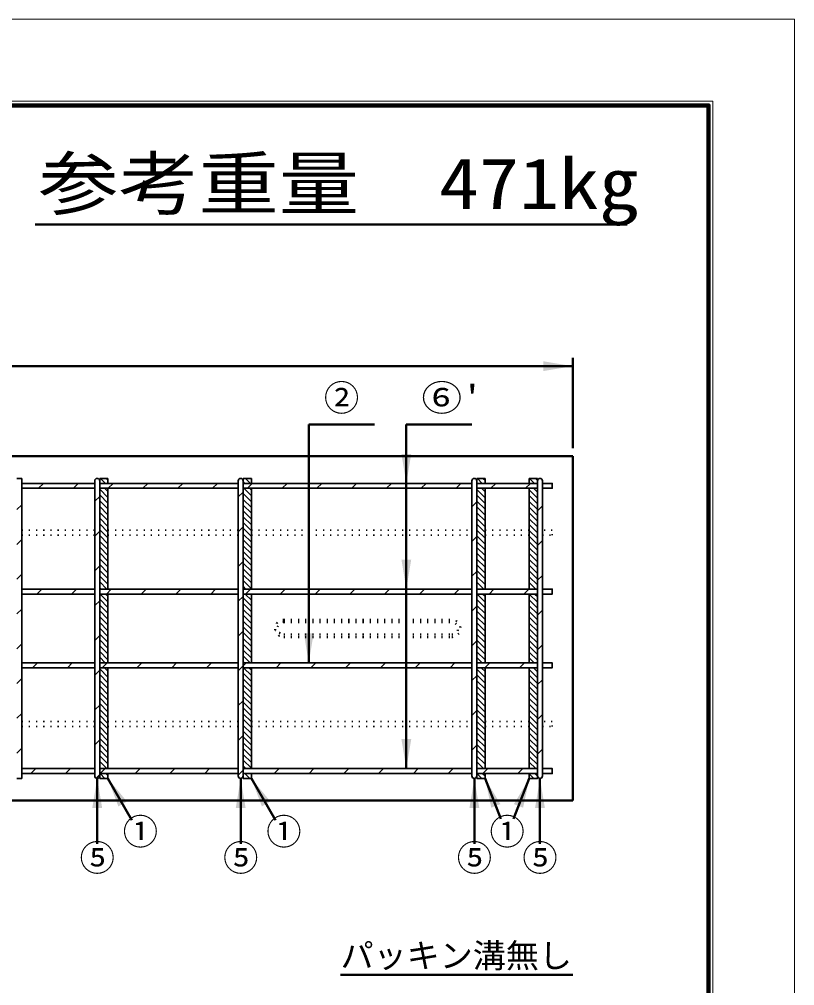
# Model space of a CAD drawing. Units: millimetres, scale not verified. Extents: x -2102 to 2102, y -1485 to 1485.
# Drawn here: x 1157 to 2102, y 306 to 1485 of the extents above; entities that cross this region are included whole.
import ezdxf
from ezdxf.enums import TextEntityAlignment as Align

# ---------------------------------------------------------------- set-up
doc = ezdxf.new("R2010")
doc.units = ezdxf.units.MM
doc.header["$LTSCALE"] = 5
doc.linetypes.add('DOTTED', pattern=[1.75, 0.25, -1.5])
doc.layers.add('0-0_V-nasSTD', color=7, linetype='Continuous', lineweight=35)
doc.layers.add('0-1_0', color=7, linetype='Continuous', lineweight=50)
doc.styles.add('ＭＳ ゴシック', font='')
doc.styles.get('ＭＳ ゴシック').set_extended_font_data('MS Gothic')

msp = doc.modelspace()

# ---------------------------------------------------------------- linework, layer by layer
at = {"layer": '0-0_V-nasSTD', "lineweight": 50}
for p, q in [((1509.85, 990.841), (1509.85, 699.841)), ((1628.85, 990.841), (1628.85, 570.841)), ((1251.85, 478.891), (1251.85, 558.841)), ((1294.14, 508.109), (1264.85, 558.841)), ((1426.85, 478.891), (1426.85, 558.841)), ((1469.14, 508.109), (1439.85, 558.841)), ((1711.85, 478.841), (1711.85, 558.841)), ((1744.256, 509.478), (1724.85, 558.841)), ((1759.491, 509.595), (1778.85, 558.841)), ((1791.85, 478.841), (1791.85, 558.841))]:
    msp.add_line(p, q, dxfattribs=at)
at = {"layer": '0-0_V-nasSTD'}
for p, q in [((1153.85, 924.823), (1159.85, 924.823)), ((1159.85, 924.823), (1159.85, 558.823)), ((1248.85, 921.841), (1248.85, 561.841)), ((1264.85, 924.841), (1254.85, 924.841)), ((1254.85, 924.841), (1254.85, 921.841)), ((1254.85, 921.841), (1254.85, 561.841)), ((1255.87, 924.841), (1261.87, 918.841)), ((1262.941, 924.841), (1264.85, 922.931)), ((1264.85, 924.841), (1264.85, 918.841)), ((1423.85, 921.841), (1423.85, 561.841)), ((1439.85, 924.841), (1429.85, 924.841)), ((1429.85, 924.841), (1429.85, 921.841)), ((1429.85, 921.841), (1429.85, 561.841)), ((1429.85, 920.566), (1431.575, 918.841)), ((1432.646, 924.841), (1438.646, 918.841)), ((1439.717, 924.841), (1439.85, 924.708)), ((1439.85, 924.841), (1439.85, 918.841)), ((1708.85, 921.841), (1708.85, 561.841)), ((1724.85, 924.841), (1714.85, 924.841)), ((1714.85, 924.841), (1714.85, 921.841)), ((1714.85, 921.841), (1714.85, 561.841)), ((1715.489, 924.841), (1721.489, 918.841)), ((1722.56, 924.841), (1724.85, 922.551)), ((1724.85, 924.841), (1724.85, 918.841)), ((1788.85, 924.841), (1778.85, 924.841)), ((1778.85, 924.841), (1778.85, 918.841)), ((1779.129, 924.841), (1785.129, 918.841)), ((1786.2, 924.841), (1788.85, 922.19)), ((1788.85, 924.841), (1788.85, 921.841)), ((1788.85, 921.841), (1788.85, 561.841)), ((1794.85, 921.841), (1794.85, 561.841)), ((1159.85, 918.841), (1248.85, 918.841)), ((1159.85, 912.841), (1248.85, 912.841)), ((1180.378, 912.841), (1186.378, 918.841)), ((1222.804, 912.841), (1228.804, 918.841)), ((1254.85, 918.841), (1423.85, 918.841)), ((1254.85, 912.841), (1423.85, 912.841)), ((1254.85, 911.718), (1264.85, 901.718)), ((1260.799, 912.841), (1264.85, 908.789)), ((1264.85, 912.841), (1264.85, 789.841)), ((1265.23, 912.841), (1271.23, 918.841)), ((1307.657, 912.841), (1313.657, 918.841)), ((1350.083, 912.841), (1356.083, 918.841)), ((1392.51, 912.841), (1398.51, 918.841)), ((1429.85, 908.255), (1423.85, 902.255)), ((1429.85, 918.841), (1708.85, 918.841)), ((1429.85, 912.841), (1708.85, 912.841)), ((1430.504, 912.841), (1439.85, 903.495)), ((1440.936, 918.841), (1434.936, 912.841)), ((1437.575, 912.841), (1439.85, 910.566)), ((1439.85, 912.841), (1439.85, 789.841)), ((1477.362, 912.841), (1483.362, 918.841)), ((1519.789, 912.841), (1525.789, 918.841)), ((1562.215, 912.841), (1568.215, 918.841)), ((1604.642, 912.841), (1610.642, 918.841)), ((1647.068, 912.841), (1653.068, 918.841)), ((1689.494, 912.841), (1695.494, 918.841)), ((1714.85, 918.841), (1788.85, 918.841)), ((1714.85, 912.841), (1788.85, 912.841)), ((1714.85, 911.338), (1724.85, 901.338)), ((1720.418, 912.841), (1724.85, 908.409)), ((1724.85, 912.841), (1724.85, 789.841)), ((1737.921, 918.841), (1731.921, 912.841)), ((1780.347, 918.841), (1774.347, 912.841)), ((1778.85, 789.841), (1778.85, 912.841)), ((1778.85, 910.977), (1788.85, 900.977)), ((1784.058, 912.841), (1788.85, 908.048)), ((1254.85, 902.961), (1248.85, 896.961)), ((1254.85, 904.647), (1264.85, 894.647)), ((1254.85, 897.576), (1264.85, 887.576)), ((1429.85, 906.424), (1439.85, 896.424)), ((1429.85, 899.353), (1439.85, 889.353)), ((1714.85, 896.271), (1708.85, 890.271)), ((1714.85, 904.267), (1724.85, 894.267)), ((1714.85, 897.195), (1724.85, 887.195)), ((1778.85, 903.906), (1788.85, 893.906)), ((1778.85, 896.835), (1788.85, 886.835)), ((1159.85, 892.814), (1153.85, 886.814)), ((1254.85, 890.505), (1264.85, 880.505)), ((1429.85, 892.282), (1439.85, 882.282)), ((1429.85, 885.211), (1439.85, 875.211)), ((1714.85, 890.124), (1724.85, 880.124)), ((1778.85, 889.764), (1788.85, 879.764)), ((1794.85, 891.418), (1788.85, 885.418)), ((1254.85, 883.434), (1264.85, 873.434)), ((1254.85, 876.363), (1264.85, 866.363)), ((1429.85, 878.14), (1439.85, 868.14)), ((1714.85, 883.053), (1724.85, 873.053)), ((1714.85, 875.982), (1724.85, 865.982)), ((1778.85, 882.693), (1788.85, 872.693)), ((1778.85, 875.622), (1788.85, 865.622)), ((1254.85, 869.292), (1264.85, 859.292)), ((1254.85, 862.221), (1264.85, 852.221)), ((1429.85, 865.829), (1423.85, 859.829)), ((1429.85, 871.068), (1439.85, 861.068)), ((1429.85, 863.997), (1439.85, 853.997)), ((1714.85, 868.911), (1724.85, 858.911)), ((1714.85, 861.84), (1724.85, 851.84)), ((1778.85, 868.551), (1788.85, 858.551)), ((1778.85, 861.48), (1788.85, 851.48)), ((1159.85, 850.387), (1153.85, 844.387)), ((1254.85, 860.535), (1248.85, 854.535)), ((1254.85, 855.15), (1264.85, 845.15)), ((1429.85, 856.926), (1439.85, 846.926)), ((1429.85, 849.855), (1439.85, 839.855)), ((1714.85, 853.844), (1708.85, 847.844)), ((1714.85, 854.769), (1724.85, 844.769)), ((1778.85, 854.409), (1788.85, 844.409)), ((1794.85, 848.991), (1788.85, 842.991)), ((1254.85, 848.079), (1264.85, 838.079)), ((1254.85, 841.008), (1264.85, 831.008)), ((1429.85, 842.784), (1439.85, 832.784)), ((1714.85, 847.698), (1724.85, 837.698)), ((1714.85, 840.627), (1724.85, 830.627)), ((1778.85, 847.338), (1788.85, 837.338)), ((1778.85, 840.267), (1788.85, 830.267)), ((1254.85, 833.936), (1264.85, 823.936)), ((1254.85, 826.865), (1264.85, 816.865)), ((1429.85, 835.713), (1439.85, 825.713)), ((1429.85, 828.642), (1439.85, 818.642)), ((1714.85, 833.556), (1724.85, 823.556)), ((1714.85, 826.485), (1724.85, 816.485)), ((1778.85, 833.195), (1788.85, 823.195)), ((1778.85, 826.124), (1788.85, 816.124)), ((1254.85, 818.108), (1248.85, 812.108)), ((1254.85, 819.794), (1264.85, 809.794)), ((1429.85, 823.403), (1423.85, 817.403)), ((1429.85, 821.571), (1439.85, 811.571)), ((1429.85, 814.5), (1439.85, 804.5)), ((1714.85, 819.414), (1724.85, 809.414)), ((1778.85, 819.053), (1788.85, 809.053)), ((1159.85, 807.961), (1153.85, 801.961)), ((1254.85, 812.723), (1264.85, 802.723)), ((1254.85, 805.652), (1264.85, 795.652)), ((1429.85, 807.429), (1439.85, 797.429)), ((1714.85, 811.418), (1708.85, 805.418)), ((1714.85, 812.343), (1724.85, 802.343)), ((1714.85, 805.272), (1724.85, 795.272)), ((1778.85, 811.982), (1788.85, 801.982)), ((1778.85, 804.911), (1788.85, 794.911)), ((1794.85, 806.565), (1788.85, 800.565)), ((1254.85, 798.581), (1263.59, 789.841)), ((1254.85, 791.51), (1256.519, 789.841)), ((1429.85, 800.358), (1439.85, 790.358)), ((1429.85, 793.287), (1433.296, 789.841)), ((1714.85, 798.201), (1723.21, 789.841)), ((1714.85, 791.129), (1716.139, 789.841)), ((1778.85, 797.84), (1786.849, 789.841)), ((1778.85, 790.769), (1779.778, 789.841)), ((1159.85, 789.841), (1248.85, 789.841)), ((1159.85, 783.841), (1248.85, 783.841)), ((1184.157, 789.841), (1178.157, 783.841)), ((1226.583, 789.841), (1220.583, 783.841)), ((1254.85, 789.841), (1423.85, 789.841)), ((1254.85, 783.841), (1423.85, 783.841)), ((1255.448, 783.841), (1264.85, 774.439)), ((1262.519, 783.841), (1264.85, 781.51)), ((1263.01, 783.841), (1269.01, 789.841)), ((1264.85, 699.841), (1264.85, 783.841)), ((1305.436, 783.841), (1311.436, 789.841)), ((1347.862, 783.841), (1353.862, 789.841)), ((1390.289, 783.841), (1396.289, 789.841)), ((1429.85, 780.976), (1423.85, 774.976)), ((1429.85, 789.841), (1708.85, 789.841)), ((1429.85, 783.841), (1708.85, 783.841)), ((1429.85, 779.145), (1439.85, 769.145)), ((1432.225, 783.841), (1439.85, 776.216)), ((1438.715, 789.841), (1432.715, 783.841)), ((1439.296, 783.841), (1439.85, 783.287)), ((1439.85, 699.841), (1439.85, 783.841)), ((1475.142, 783.841), (1481.142, 789.841)), ((1517.568, 783.841), (1523.568, 789.841)), ((1559.994, 783.841), (1565.994, 789.841)), ((1602.421, 783.841), (1608.421, 789.841)), ((1644.847, 783.841), (1650.847, 789.841)), ((1687.274, 783.841), (1693.274, 789.841)), ((1714.85, 789.841), (1788.85, 789.841)), ((1714.85, 699.841), (1714.85, 784.341)), ((1714.85, 783.841), (1788.85, 783.841)), ((1715.068, 783.841), (1724.85, 774.058)), ((1722.139, 783.841), (1724.85, 781.129)), ((1724.85, 783.841), (1724.85, 699.841)), ((1729.7, 783.841), (1735.7, 789.841)), ((1772.127, 783.841), (1778.127, 789.841)), ((1778.85, 699.841), (1778.85, 783.841)), ((1778.85, 783.698), (1788.85, 773.698)), ((1785.778, 783.841), (1788.85, 780.769)), ((1254.85, 775.682), (1248.85, 769.682)), ((1254.85, 777.368), (1264.85, 767.368)), ((1254.85, 770.297), (1264.85, 760.297)), ((1429.85, 772.074), (1439.85, 762.074)), ((1714.85, 768.991), (1708.85, 762.991)), ((1714.85, 776.987), (1724.85, 766.987)), ((1714.85, 769.916), (1724.85, 759.916)), ((1778.85, 776.627), (1788.85, 766.627)), ((1778.85, 769.556), (1788.85, 759.556)), ((1159.85, 765.535), (1153.85, 759.535)), ((1159.85, 765.535), (1159.85, 765.535)), ((1254.85, 763.226), (1264.85, 753.226)), ((1254.85, 756.155), (1264.85, 746.155)), ((1429.85, 765.002), (1439.85, 755.002)), ((1429.85, 757.931), (1439.85, 747.931)), ((1714.85, 762.845), (1724.85, 752.845)), ((1714.85, 755.774), (1724.85, 745.774)), ((1778.85, 762.485), (1788.85, 752.485)), ((1778.85, 755.414), (1788.85, 745.414)), ((1794.85, 764.139), (1788.85, 758.139)), ((1254.85, 749.084), (1264.85, 739.084)), ((1429.85, 750.86), (1439.85, 740.86)), ((1429.85, 743.789), (1439.85, 733.789)), ((1714.85, 748.703), (1724.85, 738.703)), ((1778.85, 748.343), (1788.85, 738.343)), ((1254.85, 733.255), (1248.85, 727.255)), ((1254.85, 742.013), (1264.85, 732.013)), ((1254.85, 734.941), (1264.85, 724.941)), ((1429.85, 738.55), (1423.85, 732.55)), ((1429.85, 736.718), (1439.85, 726.718)), ((1714.85, 741.632), (1724.85, 731.632)), ((1714.85, 734.561), (1724.85, 724.561)), ((1778.85, 741.272), (1788.85, 731.272)), ((1778.85, 734.201), (1788.85, 724.201)), ((1159.85, 723.108), (1153.85, 717.108)), ((1159.85, 723.108), (1159.85, 723.108)), ((1254.85, 727.87), (1264.85, 717.87)), ((1254.85, 720.799), (1264.85, 710.799)), ((1429.85, 729.647), (1439.85, 719.647)), ((1429.85, 722.576), (1439.85, 712.576)), ((1714.85, 726.565), (1708.85, 720.565)), ((1714.85, 727.49), (1724.85, 717.49)), ((1714.85, 720.419), (1724.85, 710.419)), ((1778.85, 727.129), (1788.85, 717.129)), ((1778.85, 720.058), (1788.85, 710.058)), ((1794.85, 721.712), (1788.85, 715.712)), ((1254.85, 713.728), (1264.85, 703.728)), ((1429.85, 715.505), (1439.85, 705.505)), ((1429.85, 708.434), (1438.443, 699.841)), ((1714.85, 713.348), (1724.85, 703.348)), ((1778.85, 712.987), (1788.85, 702.987)), ((1159.85, 699.841), (1248.85, 699.841)), ((1173.01, 693.841), (1179.01, 699.841)), ((1215.436, 693.841), (1221.436, 699.841)), ((1254.85, 706.657), (1261.667, 699.841)), ((1254.85, 699.841), (1423.85, 699.841)), ((1257.862, 693.841), (1263.862, 699.841)), ((1300.289, 693.841), (1306.289, 699.841)), ((1342.715, 693.841), (1348.715, 699.841)), ((1385.142, 693.841), (1391.142, 699.841)), ((1429.85, 696.123), (1423.85, 690.123)), ((1429.85, 701.363), (1431.372, 699.841)), ((1429.85, 699.841), (1708.85, 699.841)), ((1433.568, 699.841), (1429.85, 696.123)), ((1469.994, 693.841), (1475.994, 699.841)), ((1512.421, 693.841), (1518.421, 699.841)), ((1554.847, 693.841), (1560.847, 699.841)), ((1597.274, 693.841), (1603.274, 699.841)), ((1639.7, 693.841), (1645.7, 699.841)), ((1682.127, 693.841), (1688.127, 699.841)), ((1714.85, 706.277), (1721.286, 699.841)), ((1714.85, 699.841), (1788.85, 699.841)), ((1730.553, 699.841), (1724.553, 693.841)), ((1766.979, 693.841), (1772.979, 699.841)), ((1778.85, 705.916), (1784.926, 699.841)), ((1159.85, 693.841), (1248.85, 693.841)), ((1254.85, 690.829), (1248.85, 684.829)), ((1254.85, 693.841), (1423.85, 693.841)), ((1254.85, 692.515), (1264.85, 682.515)), ((1254.85, 685.444), (1264.85, 675.444)), ((1260.595, 693.841), (1264.85, 689.586)), ((1264.85, 693.841), (1264.85, 570.841)), ((1429.85, 693.841), (1708.85, 693.841)), ((1429.85, 687.221), (1439.85, 677.221)), ((1430.301, 693.841), (1439.85, 684.292)), ((1437.372, 693.841), (1439.85, 691.363)), ((1439.85, 693.841), (1439.85, 570.841)), ((1714.85, 684.139), (1708.85, 678.139)), ((1714.85, 693.841), (1788.85, 693.841)), ((1714.85, 692.134), (1724.85, 682.134)), ((1714.85, 685.063), (1724.85, 675.063)), ((1720.215, 693.841), (1724.85, 689.206)), ((1724.85, 693.841), (1724.85, 570.841)), ((1778.85, 570.841), (1778.85, 693.841)), ((1778.85, 691.774), (1788.85, 681.774)), ((1778.85, 684.703), (1788.85, 674.703)), ((1783.855, 693.841), (1788.85, 688.845)), ((1159.85, 680.682), (1153.85, 674.682)), ((1159.85, 680.682), (1159.85, 680.682)), ((1254.85, 678.373), (1264.85, 668.373)), ((1429.85, 680.15), (1439.85, 670.15)), ((1429.85, 673.079), (1439.85, 663.079)), ((1714.85, 677.992), (1724.85, 667.992)), ((1778.85, 677.632), (1788.85, 667.632)), ((1794.85, 679.286), (1788.85, 673.286)), ((1254.85, 671.302), (1264.85, 661.302)), ((1254.85, 664.231), (1264.85, 654.231)), ((1429.85, 666.008), (1439.85, 656.008)), ((1714.85, 670.921), (1724.85, 660.921)), ((1714.85, 663.85), (1724.85, 653.85)), ((1778.85, 670.561), (1788.85, 660.561)), ((1778.85, 663.49), (1788.85, 653.49)), ((1254.85, 657.16), (1264.85, 647.16)), ((1254.85, 650.089), (1264.85, 640.089)), ((1429.85, 653.697), (1423.85, 647.697)), ((1429.85, 658.936), (1439.85, 648.936)), ((1429.85, 651.865), (1439.85, 641.865)), ((1714.85, 656.779), (1724.85, 646.779)), ((1714.85, 649.708), (1724.85, 639.708)), ((1778.85, 656.419), (1788.85, 646.419)), ((1778.85, 649.348), (1788.85, 639.348)), ((1159.85, 638.255), (1153.85, 632.255)), ((1254.85, 648.403), (1248.85, 642.403)), ((1254.85, 643.018), (1264.85, 633.018)), ((1429.85, 644.794), (1439.85, 634.794)), ((1429.85, 637.723), (1439.85, 627.723)), ((1714.85, 641.712), (1708.85, 635.712)), ((1714.85, 642.637), (1724.85, 632.637)), ((1778.85, 642.277), (1788.85, 632.277)), ((1794.85, 636.859), (1788.85, 630.859)), ((1254.85, 635.947), (1264.85, 625.947)), ((1254.85, 629.195), (1264.85, 619.195)), ((1429.85, 630.972), (1439.85, 620.972)), ((1714.85, 635.566), (1724.85, 625.566)), ((1714.85, 628.495), (1724.85, 618.495)), ((1778.85, 635.206), (1788.85, 625.206)), ((1778.85, 628.134), (1788.85, 618.134)), ((1254.85, 621.804), (1264.85, 611.804)), ((1254.85, 614.733), (1264.85, 604.733)), ((1429.85, 623.581), (1439.85, 613.581)), ((1429.85, 616.51), (1439.85, 606.51)), ((1714.85, 621.424), (1724.85, 611.424)), ((1714.85, 614.353), (1724.85, 604.353)), ((1778.85, 621.063), (1788.85, 611.063)), ((1778.85, 613.992), (1788.85, 603.992)), ((1254.85, 605.976), (1248.85, 599.976)), ((1254.85, 607.662), (1264.85, 597.662)), ((1429.85, 611.271), (1423.85, 605.271)), ((1429.85, 609.439), (1439.85, 599.439)), ((1429.85, 602.368), (1439.85, 592.368)), ((1714.85, 607.282), (1724.85, 597.282)), ((1778.85, 606.921), (1788.85, 596.921)), ((1159.85, 595.829), (1153.85, 589.829)), ((1159.85, 595.829), (1159.85, 595.829)), ((1254.85, 600.591), (1264.85, 590.591)), ((1254.85, 593.52), (1264.85, 583.52)), ((1429.85, 595.297), (1439.85, 585.297)), ((1714.85, 599.286), (1708.85, 593.286)), ((1714.85, 600.211), (1724.85, 590.211)), ((1714.85, 593.14), (1724.85, 583.14)), ((1778.85, 599.85), (1788.85, 589.85)), ((1778.85, 592.779), (1788.85, 582.779)), ((1794.85, 594.433), (1788.85, 588.433)), ((1254.85, 586.449), (1264.85, 576.449)), ((1254.85, 579.378), (1263.387, 570.841)), ((1429.85, 588.226), (1439.85, 578.226)), ((1429.85, 581.155), (1439.85, 571.155)), ((1714.85, 586.068), (1724.85, 576.068)), ((1714.85, 578.997), (1723.007, 570.841)), ((1778.85, 585.708), (1788.85, 575.708)), ((1778.85, 578.637), (1786.646, 570.841)), ((1159.85, 570.841), (1248.85, 570.841)), ((1170.789, 564.841), (1176.789, 570.841)), ((1213.215, 564.841), (1219.215, 570.841)), ((1254.85, 572.307), (1256.316, 570.841)), ((1254.85, 570.841), (1423.85, 570.841)), ((1255.642, 564.841), (1261.642, 570.841)), ((1298.068, 564.841), (1304.068, 570.841)), ((1340.495, 564.841), (1346.495, 570.841)), ((1382.921, 564.841), (1388.921, 570.841)), ((1429.85, 568.844), (1423.85, 562.844)), ((1429.85, 574.084), (1433.093, 570.841)), ((1429.85, 570.841), (1708.85, 570.841)), ((1431.347, 570.841), (1429.85, 569.344)), ((1467.774, 564.841), (1473.774, 570.841)), ((1510.2, 564.841), (1516.2, 570.841)), ((1552.627, 564.841), (1558.627, 570.841)), ((1595.053, 564.841), (1601.053, 570.841)), ((1637.479, 564.841), (1643.479, 570.841)), ((1679.906, 564.841), (1685.906, 570.841)), ((1714.85, 571.926), (1715.936, 570.841)), ((1714.85, 570.841), (1788.85, 570.841)), ((1728.332, 570.841), (1722.332, 564.841)), ((1764.759, 564.841), (1770.759, 570.841)), ((1778.85, 571.566), (1779.575, 570.841)), ((1153.85, 558.823), (1159.85, 558.823)), ((1159.85, 564.841), (1248.85, 564.841)), ((1254.85, 563.55), (1250.475, 559.175)), ((1254.85, 564.841), (1423.85, 564.841)), ((1254.85, 558.841), (1254.85, 561.841)), ((1255.245, 564.841), (1261.245, 558.841)), ((1262.316, 564.841), (1264.85, 562.307)), ((1429.85, 564.841), (1708.85, 564.841)), ((1429.85, 558.841), (1429.85, 561.841)), ((1429.85, 559.941), (1430.951, 558.841)), ((1432.022, 564.841), (1438.022, 558.841)), ((1439.093, 564.841), (1439.85, 564.084)), ((1714.85, 564.841), (1788.85, 564.841)), ((1714.85, 558.841), (1714.85, 561.841)), ((1714.865, 564.841), (1720.865, 558.841)), ((1721.936, 564.841), (1724.85, 561.926)), ((1778.85, 558.841), (1778.85, 564.841)), ((1778.85, 564.495), (1784.504, 558.841)), ((1785.575, 564.841), (1788.85, 561.566)), ((1788.85, 559.341), (1788.85, 561.841)), ((1788.85, 558.841), (1788.85, 561.841))]:
    msp.add_line(p, q, dxfattribs=at)
at = {"layer": '0-0_V-nasSTD', "linetype": 'DOTTED'}
for p, q in [((1159.85, 861.553), (1248.85, 861.553)), ((1264.85, 861.553), (1423.85, 861.553)), ((1439.85, 861.553), (1708.85, 861.553)), ((1724.85, 861.553), (1778.85, 861.553)), ((1806.85, 861.553), (1794.85, 861.553)), ((1806.85, 855.553), (1806.85, 861.553)), ((1159.85, 855.553), (1248.85, 855.553)), ((1264.85, 855.553), (1423.85, 855.553)), ((1439.85, 855.553), (1708.85, 855.553)), ((1724.85, 855.553), (1778.85, 855.553)), ((1794.85, 855.553), (1806.85, 855.553)), ((1159.85, 628.129), (1248.85, 628.129)), ((1264.85, 628.129), (1423.85, 628.129)), ((1439.85, 628.129), (1708.85, 628.129)), ((1724.85, 628.129), (1778.85, 628.129)), ((1159.85, 622.129), (1248.85, 622.129)), ((1264.85, 622.129), (1423.85, 622.129)), ((1439.85, 622.129), (1708.85, 622.129)), ((1724.85, 622.129), (1778.85, 622.129))]:
    msp.add_line(p, q, dxfattribs=at)
at = {"layer": '0-0_V-nasSTD', "lineweight": 18}
for points in [[(-2102.5, -1485), (-2102.5, 1485), (2102.5, 1485), (2102.5, -1485)], [(-2002.5, -1385), (-2002.5, 1385), (2002.5, 1385), (2002.5, -1385)]]:
    msp.add_lwpolyline(points, close=True, dxfattribs=at)
at = {"layer": '0-0_V-nasSTD', "lineweight": 100}
msp.add_lwpolyline([(1997.5, -1380), (1997.5, 1380), (-1997.5, 1380)], dxfattribs=at)
at = {"layer": '0-0_V-nasSTD'}
for points in [[(1794.85, 912.841), (1806.85, 912.841), (1806.85, 918.841), (1794.85, 918.841)], [(1794.85, 783.841), (1806.85, 783.841), (1806.85, 789.841), (1794.85, 789.841)], [(1794.85, 693.841), (1806.85, 693.841), (1806.85, 699.841), (1794.85, 699.841)], [(1794.85, 564.841), (1806.85, 564.841), (1806.85, 570.841), (1794.85, 570.841)], [(1254.85, 558.841), (1264.85, 558.841), (1264.85, 564.841)], [(1429.85, 558.841), (1439.85, 558.841), (1439.85, 564.841)], [(1714.85, 558.841), (1724.85, 558.841), (1724.85, 564.841)], [(1778.85, 558.841), (1788.85, 558.841), (1788.85, 564.841)]]:
    msp.add_lwpolyline(points, dxfattribs=at)
at = {"layer": '0-0_V-nasSTD', "linetype": 'DOTTED'}
msp.add_lwpolyline([(1794.85, 622.129), (1806.85, 622.129), (1806.85, 628.129), (1794.85, 628.129)], dxfattribs=at)
at = {"layer": '0-0_V-nasSTD'}
for centre, start, end in [((1251.85, 921.841), 0, 180), ((1426.85, 921.841), 0, 180), ((1711.85, 921.841), 0, 180), ((1791.85, 921.841), 0, 180), ((1251.85, 561.841), 180, 0), ((1426.85, 561.841), 180, 0), ((1711.85, 561.841), 180, 0), ((1791.85, 561.841), 180, 0)]:
    msp.add_arc(centre, 3, start, end, dxfattribs=at)
for points in [[(1795.85, 1055.841), (1795.85, 1067.841), (1831.85, 1061.841)], [(1622.85, 954.841), (1628.85, 918.841), (1634.85, 954.841)], [(1622.85, 825.841), (1628.85, 789.841), (1634.85, 825.841)], [(1503.85, 735.841), (1509.85, 699.841), (1515.85, 735.841)], [(1622.85, 606.841), (1628.85, 570.841), (1634.85, 606.841)], [(1245.85, 522.841), (1251.85, 558.841), (1257.85, 522.841)], [(1264.85, 558.841), (1277.654, 524.664), (1288.047, 530.664)], [(1420.85, 522.841), (1426.85, 558.841), (1432.85, 522.841)], [(1439.85, 558.841), (1452.654, 524.664), (1463.047, 530.664)], [(1705.85, 522.841), (1711.85, 558.841), (1717.85, 522.841)], [(1724.85, 558.841), (1732.438, 523.142), (1738.022, 525.337)], [(1724.85, 558.841), (1738.022, 525.337), (1743.606, 527.532)], [(1760.095, 527.532), (1765.679, 525.337), (1778.85, 558.841)], [(1765.679, 525.337), (1771.263, 523.142), (1778.85, 558.841)], [(1785.85, 522.841), (1791.85, 558.841), (1797.85, 522.841)]]:
    msp.add_solid(points, dxfattribs=at)
at = {"layer": '0-1_0'}
for p, q in [((1176.036, 1234.753), (1898.036, 1234.753)), ((-168.15, 1061.841), (1831.85, 1061.841)), ((1831.85, 961.841), (1831.85, 1071.841)), ((1509.85, 990.841), (1589.85, 990.841)), ((1628.85, 990.841), (1708.85, 990.841)), ((1831.85, 951.841), (-168.15, 951.841)), ((1831.85, 951.841), (1831.85, 531.841)), ((-168.15, 531.841), (1831.85, 531.841)), ((1548.643, 319.053), (1831.85, 319.053))]:
    msp.add_line(p, q, dxfattribs=at)
at = {"layer": '0-1_0', "linetype": 'DOTTED'}
for p, q in [((1479.35, 752.341), (1684.35, 752.341)), ((1479.35, 749.341), (1684.35, 749.341)), ((1479.35, 734.341), (1684.35, 734.341)), ((1479.35, 731.341), (1684.35, 731.341))]:
    msp.add_line(p, q, dxfattribs=at)
for centre, radius, start, end in [((1479.35, 741.841), 10.5, 90, 270), ((1479.35, 741.841), 7.5, 90, 270), ((1684.35, 741.841), 10.5, 270, 90), ((1684.35, 741.841), 7.5, 270, 90)]:
    msp.add_arc(centre, radius, start, end, dxfattribs=at)

# ---------------------------------------------------------------- texts
at = {"layer": '0-0_V-nasSTD', "style": 'ＭＳ ゴシック', "width": 1.15}
for s, height, p in [('参考重量\u3000471kg', 62.32, (1180.036, 1234.753)), ("⑥'", 31.67, (1647.25, 997.841))]:
    msp.add_text(s, height=height, dxfattribs=at).set_placement(p, align=Align.BOTTOM_LEFT)
at = {"layer": '0-0_V-nasSTD', "style": 'ＭＳ ゴシック'}
for s, height, p in [('②', 31.67, (1528.25, 997.841)), ('①', 31.67, (1282.904, 468.56)), ('①', 31.67, (1457.904, 468.56)), ('①', 31.67, (1730.25, 468.56)), ('⑤', 31.67, (1230.287, 436.541)), ('⑤', 31.67, (1405.287, 436.541)), ('⑤', 31.67, (1690.287, 436.541)), ('⑤', 31.67, (1770.287, 436.541)), ('パッキン溝無し', 29.56, (1548.643, 319.053))]:
    msp.add_text(s, height=height, dxfattribs=at).set_placement(p, align=Align.BOTTOM_LEFT)

doc.saveas('drawing.dxf')
